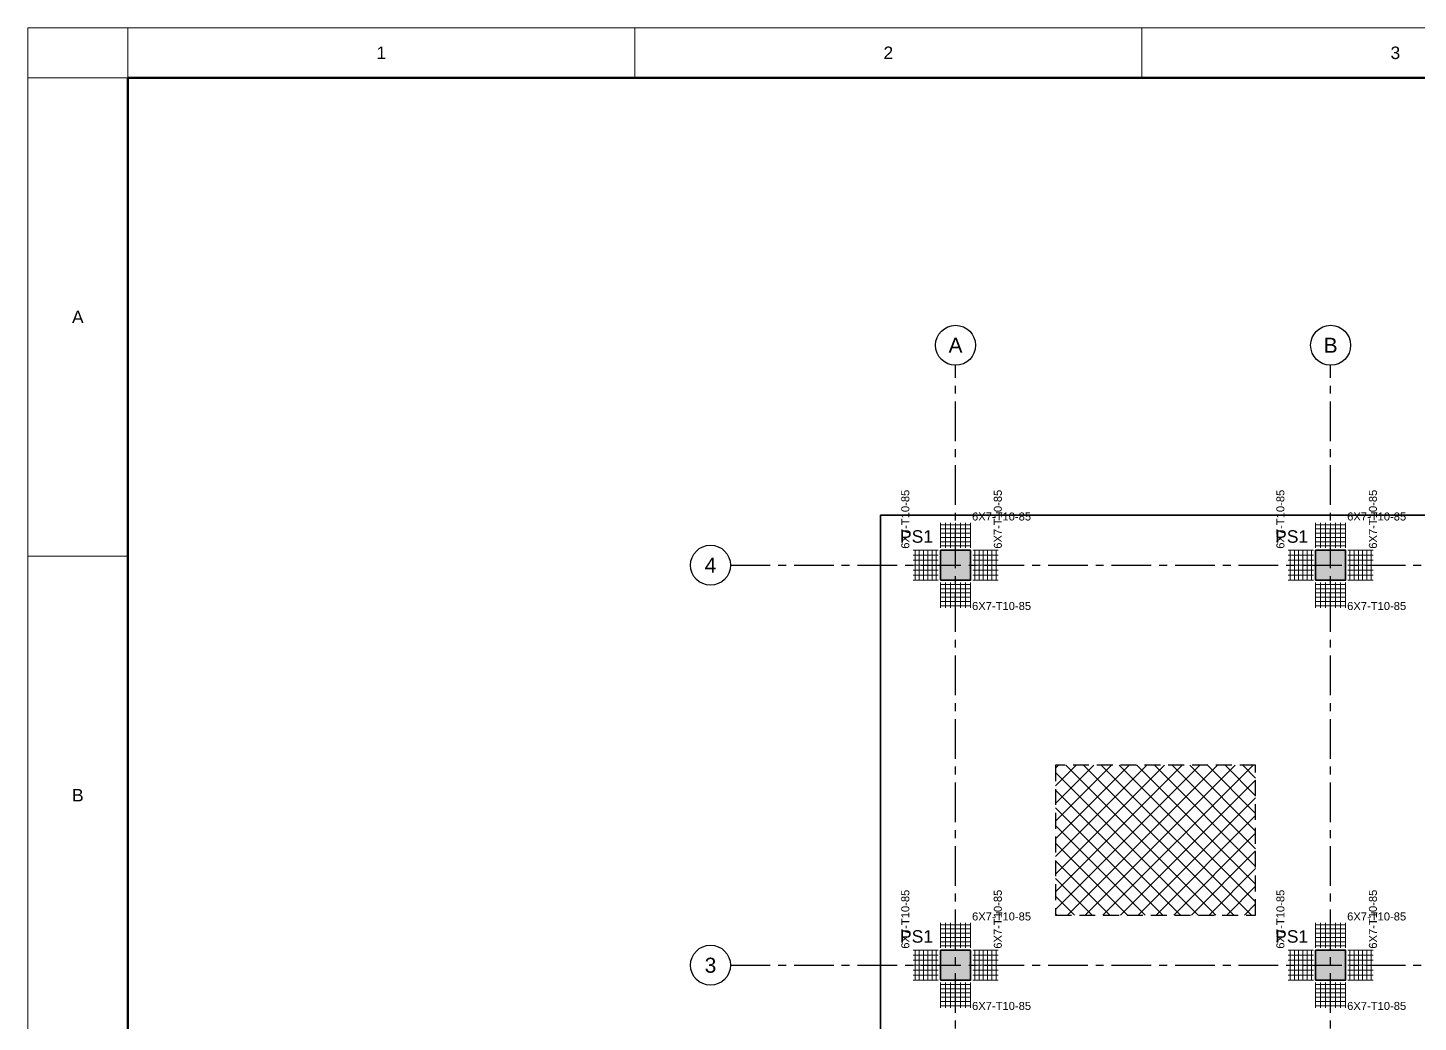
# Model space of a CAD drawing. Header units: millimetres. Extents: x 0 to 84100, y 0 to 59400.
# Drawn here: x 0 to 27800, y 39510 to 59400 of the extents above; entities that cross this region are included whole.
import ezdxf
from ezdxf.enums import TextEntityAlignment as Align

# ---------------------------------------------------------------- set-up
doc = ezdxf.new("R2010")
doc.units = ezdxf.units.MM
doc.header["$LTSCALE"] = 25
doc.linetypes.add('CENTER', pattern=[50.8, 31.75, -6.35, 6.35, -6.35])
doc.linetypes.add('DASHED', pattern=[19.05, 12.7, -6.35])
doc.layers.get('0').update_dxf_attribs({"linetype": 'CONTINUOUS'})
for name, color, linetype, lineweight in [('SPAN-COL', 7, 'CONTINUOUS', 35), ('SPAN-RB-PUNCH', 6, 'CONTINUOUS', 20), ('SPAN-SHEET-FRAME', 7, 'CONTINUOUS', 50), ('SPAN-SLAB-EDGE', 3, 'CONTINUOUS', 35)]:
    doc.layers.add(name, color=color, linetype=linetype, lineweight=lineweight)
for name, color, linetype in [('SPAN-COL-HATCH', 8, 'CONTINUOUS'), ('SPAN-GRID', 8, 'CENTER'), ('SPAN-GRID-BUBBLE', 8, 'CONTINUOUS'), ('SPAN-RB-TEXT', 7, 'CONTINUOUS'), ('SPAN-RB-TYPE', 1, 'CONTINUOUS'), ('SPAN-TEXT', 7, 'CONTINUOUS'), ('SPAN-VOID', 30, 'DASHED'), ('SPAN-VOID-HATCH', 30, 'CONTINUOUS')]:
    doc.layers.add(name, color=color, linetype=linetype)
doc.styles.get("Standard").update_dxf_attribs({"font": 'arial.ttf'})

# ---------------------------------------------------------------- blocks, each defined once
blk = doc.blocks.new('FRAMING_REBAR_PUNCHING_LINKS_L02')
at = {"layer": 'SPAN-COL-HATCH'}
h = blk.add_hatch(color=256, dxfattribs=at)
h.dxf.hatch_style = 1
h.paths.add_polyline_path([(18250, 48350), (18850, 48350), (18850, 48950), (18250, 48950)])
h = blk.add_hatch(color=256, dxfattribs=at)
h.dxf.hatch_style = 1
h.paths.add_polyline_path([(25750, 48350), (26350, 48350), (26350, 48950), (25750, 48950)])
h = blk.add_hatch(color=256, dxfattribs=at)
h.dxf.hatch_style = 1
h.paths.add_polyline_path([(18250, 40350), (18850, 40350), (18850, 40950), (18250, 40950)])
h = blk.add_hatch(color=256, dxfattribs=at)
h.dxf.hatch_style = 1
h.paths.add_polyline_path([(25750, 40350), (26350, 40350), (26350, 40950), (25750, 40950)])
at = {"layer": 'SPAN-VOID-HATCH'}
h = blk.add_hatch(dxfattribs=at)
h.set_pattern_fill('ANSI37', color=256, scale=78.74)
h.paths.add_polyline_path([(20550, 41650), (24550, 41650), (24550, 44650), (20550, 44650)])
at = {"layer": 'SPAN-COL'}
for points in [[(18250, 48350), (18850, 48350), (18850, 48950), (18250, 48950)], [(25750, 48350), (26350, 48350), (26350, 48950), (25750, 48950)], [(18250, 40350), (18850, 40350), (18850, 40950), (18250, 40950)], [(25750, 40350), (26350, 40350), (26350, 40950), (25750, 40950)]]:
    blk.add_lwpolyline(points, close=True, dxfattribs=at)
at = {"layer": 'SPAN-GRID'}
for p, q in [((18550, 20650), (18550, 52650)), ((26050, 20650), (26050, 52650)), ((14050, 48650), (52550, 48650)), ((14050, 40650), (52550, 40650))]:
    blk.add_line(p, q, dxfattribs=at)
at = {"layer": 'SPAN-GRID-BUBBLE'}
for centre in [(18550, 53050), (26050, 53050), (13650, 48650), (13650, 40650)]:
    blk.add_circle(centre, 400, dxfattribs=at)
at = {"layer": 'SPAN-RB-PUNCH'}
for p, q in [((18250, 49420), (18250, 49500)), ((18350, 49420), (18350, 49500)), ((18450, 49420), (18450, 49500)), ((18550, 49420), (18550, 49500)), ((18650, 49420), (18650, 49500)), ((18750, 49420), (18750, 49500)), ((18850, 49420), (18850, 49500)), ((25750, 49420), (25750, 49500)), ((25850, 49420), (25850, 49500)), ((25950, 49420), (25950, 49500)), ((26050, 49420), (26050, 49500)), ((26150, 49420), (26150, 49500)), ((26250, 49420), (26250, 49500)), ((26350, 49420), (26350, 49500)), ((18250, 49460), (18850, 49460)), ((18250, 49335), (18250, 49415)), ((18250, 49375), (18850, 49375)), ((18250, 49250), (18250, 49330)), ((18250, 49290), (18850, 49290)), ((18250, 49165), (18250, 49245)), ((18350, 49335), (18350, 49415)), ((18350, 49250), (18350, 49330)), ((18350, 49165), (18350, 49245)), ((18450, 49335), (18450, 49415)), ((18450, 49250), (18450, 49330)), ((18450, 49165), (18450, 49245)), ((18550, 49335), (18550, 49415)), ((18550, 49250), (18550, 49330)), ((18550, 49165), (18550, 49245)), ((18650, 49335), (18650, 49415)), ((18650, 49250), (18650, 49330)), ((18650, 49165), (18650, 49245)), ((18750, 49335), (18750, 49415)), ((18750, 49250), (18750, 49330)), ((18750, 49165), (18750, 49245)), ((18850, 49335), (18850, 49415)), ((18850, 49250), (18850, 49330)), ((18850, 49165), (18850, 49245)), ((25750, 49460), (26350, 49460)), ((25750, 49335), (25750, 49415)), ((25750, 49375), (26350, 49375)), ((25750, 49250), (25750, 49330)), ((25750, 49290), (26350, 49290)), ((25750, 49165), (25750, 49245)), ((25850, 49335), (25850, 49415)), ((25850, 49250), (25850, 49330)), ((25850, 49165), (25850, 49245)), ((25950, 49335), (25950, 49415)), ((25950, 49250), (25950, 49330)), ((25950, 49165), (25950, 49245)), ((26050, 49335), (26050, 49415)), ((26050, 49250), (26050, 49330)), ((26050, 49165), (26050, 49245)), ((26150, 49335), (26150, 49415)), ((26150, 49250), (26150, 49330)), ((26150, 49165), (26150, 49245)), ((26250, 49335), (26250, 49415)), ((26250, 49250), (26250, 49330)), ((26250, 49165), (26250, 49245)), ((26350, 49335), (26350, 49415)), ((26350, 49250), (26350, 49330)), ((26350, 49165), (26350, 49245)), ((17700, 48950), (17780, 48950)), ((17740, 48350), (17740, 48950)), ((17785, 48950), (17865, 48950)), ((17825, 48350), (17825, 48950)), ((17870, 48950), (17950, 48950)), ((17910, 48350), (17910, 48950)), ((17955, 48950), (18035, 48950)), ((17995, 48350), (17995, 48950)), ((18040, 48950), (18120, 48950)), ((18080, 48350), (18080, 48950)), ((18125, 48950), (18205, 48950)), ((18165, 48350), (18165, 48950)), ((18250, 49205), (18850, 49205)), ((18250, 49080), (18250, 49160)), ((18250, 49120), (18850, 49120)), ((18250, 48995), (18250, 49075)), ((18250, 49035), (18850, 49035)), ((18350, 49080), (18350, 49160)), ((18350, 48995), (18350, 49075)), ((18450, 49080), (18450, 49160)), ((18450, 48995), (18450, 49075)), ((18550, 49080), (18550, 49160)), ((18550, 48995), (18550, 49075)), ((18650, 49080), (18650, 49160)), ((18650, 48995), (18650, 49075)), ((18750, 49080), (18750, 49160)), ((18750, 48995), (18750, 49075)), ((18850, 49080), (18850, 49160)), ((18850, 48995), (18850, 49075)), ((18895, 48950), (18975, 48950)), ((18935, 48350), (18935, 48950)), ((18980, 48950), (19060, 48950)), ((19020, 48350), (19020, 48950)), ((19065, 48950), (19145, 48950)), ((19105, 48350), (19105, 48950)), ((19150, 48950), (19230, 48950)), ((19190, 48350), (19190, 48950)), ((19235, 48950), (19315, 48950)), ((19275, 48350), (19275, 48950)), ((19320, 48950), (19400, 48950)), ((19360, 48350), (19360, 48950)), ((25200, 48950), (25280, 48950)), ((25240, 48350), (25240, 48950)), ((25285, 48950), (25365, 48950)), ((25325, 48350), (25325, 48950)), ((25370, 48950), (25450, 48950)), ((25410, 48350), (25410, 48950)), ((25455, 48950), (25535, 48950)), ((25495, 48350), (25495, 48950)), ((25540, 48950), (25620, 48950)), ((25580, 48350), (25580, 48950)), ((25625, 48950), (25705, 48950)), ((25665, 48350), (25665, 48950)), ((25750, 49205), (26350, 49205)), ((25750, 49080), (25750, 49160)), ((25750, 49120), (26350, 49120)), ((25750, 48995), (25750, 49075)), ((25750, 49035), (26350, 49035)), ((25850, 49080), (25850, 49160)), ((25850, 48995), (25850, 49075)), ((25950, 49080), (25950, 49160)), ((25950, 48995), (25950, 49075)), ((26050, 49080), (26050, 49160)), ((26050, 48995), (26050, 49075)), ((26150, 49080), (26150, 49160)), ((26150, 48995), (26150, 49075)), ((26250, 49080), (26250, 49160)), ((26250, 48995), (26250, 49075)), ((26350, 49080), (26350, 49160)), ((26350, 48995), (26350, 49075)), ((26395, 48950), (26475, 48950)), ((26435, 48350), (26435, 48950)), ((26480, 48950), (26560, 48950)), ((26520, 48350), (26520, 48950)), ((26565, 48950), (26645, 48950)), ((26605, 48350), (26605, 48950)), ((26650, 48950), (26730, 48950)), ((26690, 48350), (26690, 48950)), ((26735, 48950), (26815, 48950)), ((26775, 48350), (26775, 48950)), ((26820, 48950), (26900, 48950)), ((26860, 48350), (26860, 48950)), ((17700, 48850), (17780, 48850)), ((17700, 48750), (17780, 48750)), ((17785, 48850), (17865, 48850)), ((17785, 48750), (17865, 48750)), ((17870, 48850), (17950, 48850)), ((17870, 48750), (17950, 48750)), ((17955, 48850), (18035, 48850)), ((17955, 48750), (18035, 48750)), ((18040, 48850), (18120, 48850)), ((18040, 48750), (18120, 48750)), ((18125, 48850), (18205, 48850)), ((18125, 48750), (18205, 48750)), ((18895, 48850), (18975, 48850)), ((18895, 48750), (18975, 48750)), ((18980, 48850), (19060, 48850)), ((18980, 48750), (19060, 48750)), ((19065, 48850), (19145, 48850)), ((19065, 48750), (19145, 48750)), ((19150, 48850), (19230, 48850)), ((19150, 48750), (19230, 48750)), ((19235, 48850), (19315, 48850)), ((19235, 48750), (19315, 48750)), ((19320, 48850), (19400, 48850)), ((19320, 48750), (19400, 48750)), ((25200, 48850), (25280, 48850)), ((25200, 48750), (25280, 48750)), ((25285, 48850), (25365, 48850)), ((25285, 48750), (25365, 48750)), ((25370, 48850), (25450, 48850)), ((25370, 48750), (25450, 48750)), ((25455, 48850), (25535, 48850)), ((25455, 48750), (25535, 48750)), ((25540, 48850), (25620, 48850)), ((25540, 48750), (25620, 48750)), ((25625, 48850), (25705, 48850)), ((25625, 48750), (25705, 48750)), ((26395, 48850), (26475, 48850)), ((26395, 48750), (26475, 48750)), ((26480, 48850), (26560, 48850)), ((26480, 48750), (26560, 48750)), ((26565, 48850), (26645, 48850)), ((26565, 48750), (26645, 48750)), ((26650, 48850), (26730, 48850)), ((26650, 48750), (26730, 48750)), ((26735, 48850), (26815, 48850)), ((26735, 48750), (26815, 48750)), ((26820, 48850), (26900, 48850)), ((26820, 48750), (26900, 48750)), ((17700, 48650), (17780, 48650)), ((17700, 48550), (17780, 48550)), ((17700, 48450), (17780, 48450)), ((17785, 48650), (17865, 48650)), ((17785, 48550), (17865, 48550)), ((17785, 48450), (17865, 48450)), ((17870, 48650), (17950, 48650)), ((17870, 48550), (17950, 48550)), ((17870, 48450), (17950, 48450)), ((17955, 48650), (18035, 48650)), ((17955, 48550), (18035, 48550)), ((17955, 48450), (18035, 48450)), ((18040, 48650), (18120, 48650)), ((18040, 48550), (18120, 48550)), ((18040, 48450), (18120, 48450)), ((18125, 48650), (18205, 48650)), ((18125, 48550), (18205, 48550)), ((18125, 48450), (18205, 48450)), ((18895, 48650), (18975, 48650)), ((18895, 48550), (18975, 48550)), ((18895, 48450), (18975, 48450)), ((18980, 48650), (19060, 48650)), ((18980, 48550), (19060, 48550)), ((18980, 48450), (19060, 48450)), ((19065, 48650), (19145, 48650)), ((19065, 48550), (19145, 48550)), ((19065, 48450), (19145, 48450)), ((19150, 48650), (19230, 48650)), ((19150, 48550), (19230, 48550)), ((19150, 48450), (19230, 48450)), ((19235, 48650), (19315, 48650)), ((19235, 48550), (19315, 48550)), ((19235, 48450), (19315, 48450)), ((19320, 48650), (19400, 48650)), ((19320, 48550), (19400, 48550)), ((19320, 48450), (19400, 48450)), ((25200, 48650), (25280, 48650)), ((25200, 48550), (25280, 48550)), ((25200, 48450), (25280, 48450)), ((25285, 48650), (25365, 48650)), ((25285, 48550), (25365, 48550)), ((25285, 48450), (25365, 48450)), ((25370, 48650), (25450, 48650)), ((25370, 48550), (25450, 48550)), ((25370, 48450), (25450, 48450)), ((25455, 48650), (25535, 48650)), ((25455, 48550), (25535, 48550)), ((25455, 48450), (25535, 48450)), ((25540, 48650), (25620, 48650)), ((25540, 48550), (25620, 48550)), ((25540, 48450), (25620, 48450)), ((25625, 48650), (25705, 48650)), ((25625, 48550), (25705, 48550)), ((25625, 48450), (25705, 48450)), ((26395, 48650), (26475, 48650)), ((26395, 48550), (26475, 48550)), ((26395, 48450), (26475, 48450)), ((26480, 48650), (26560, 48650)), ((26480, 48550), (26560, 48550)), ((26480, 48450), (26560, 48450)), ((26565, 48650), (26645, 48650)), ((26565, 48550), (26645, 48550)), ((26565, 48450), (26645, 48450)), ((26650, 48650), (26730, 48650)), ((26650, 48550), (26730, 48550)), ((26650, 48450), (26730, 48450)), ((26735, 48650), (26815, 48650)), ((26735, 48550), (26815, 48550)), ((26735, 48450), (26815, 48450)), ((26820, 48650), (26900, 48650)), ((26820, 48550), (26900, 48550)), ((26820, 48450), (26900, 48450)), ((17700, 48350), (17780, 48350)), ((17785, 48350), (17865, 48350)), ((17870, 48350), (17950, 48350)), ((17955, 48350), (18035, 48350)), ((18040, 48350), (18120, 48350)), ((18125, 48350), (18205, 48350)), ((18250, 48225), (18250, 48305)), ((18250, 48265), (18850, 48265)), ((18250, 48140), (18250, 48220)), ((18250, 48180), (18850, 48180)), ((18250, 48055), (18250, 48135)), ((18250, 48095), (18850, 48095)), ((18350, 48225), (18350, 48305)), ((18350, 48140), (18350, 48220)), ((18350, 48055), (18350, 48135)), ((18450, 48225), (18450, 48305)), ((18450, 48140), (18450, 48220)), ((18450, 48055), (18450, 48135)), ((18550, 48225), (18550, 48305)), ((18550, 48140), (18550, 48220)), ((18550, 48055), (18550, 48135)), ((18650, 48225), (18650, 48305)), ((18650, 48140), (18650, 48220)), ((18650, 48055), (18650, 48135)), ((18750, 48225), (18750, 48305)), ((18750, 48140), (18750, 48220)), ((18750, 48055), (18750, 48135)), ((18850, 48225), (18850, 48305)), ((18850, 48140), (18850, 48220)), ((18850, 48055), (18850, 48135)), ((18895, 48350), (18975, 48350)), ((18980, 48350), (19060, 48350)), ((19065, 48350), (19145, 48350)), ((19150, 48350), (19230, 48350)), ((19235, 48350), (19315, 48350)), ((19320, 48350), (19400, 48350)), ((25200, 48350), (25280, 48350)), ((25285, 48350), (25365, 48350)), ((25370, 48350), (25450, 48350)), ((25455, 48350), (25535, 48350)), ((25540, 48350), (25620, 48350)), ((25625, 48350), (25705, 48350)), ((25750, 48225), (25750, 48305)), ((25750, 48265), (26350, 48265)), ((25750, 48140), (25750, 48220)), ((25750, 48180), (26350, 48180)), ((25750, 48055), (25750, 48135)), ((25750, 48095), (26350, 48095)), ((25850, 48225), (25850, 48305)), ((25850, 48140), (25850, 48220)), ((25850, 48055), (25850, 48135)), ((25950, 48225), (25950, 48305)), ((25950, 48140), (25950, 48220)), ((25950, 48055), (25950, 48135)), ((26050, 48225), (26050, 48305)), ((26050, 48140), (26050, 48220)), ((26050, 48055), (26050, 48135)), ((26150, 48225), (26150, 48305)), ((26150, 48140), (26150, 48220)), ((26150, 48055), (26150, 48135)), ((26250, 48225), (26250, 48305)), ((26250, 48140), (26250, 48220)), ((26250, 48055), (26250, 48135)), ((26350, 48225), (26350, 48305)), ((26350, 48140), (26350, 48220)), ((26350, 48055), (26350, 48135)), ((26395, 48350), (26475, 48350)), ((26480, 48350), (26560, 48350)), ((26565, 48350), (26645, 48350)), ((26650, 48350), (26730, 48350)), ((26735, 48350), (26815, 48350)), ((26820, 48350), (26900, 48350)), ((18250, 47970), (18250, 48050)), ((18250, 48010), (18850, 48010)), ((18250, 47885), (18250, 47965)), ((18250, 47925), (18850, 47925)), ((18250, 47800), (18250, 47880)), ((18250, 47840), (18850, 47840)), ((18350, 47970), (18350, 48050)), ((18350, 47885), (18350, 47965)), ((18350, 47800), (18350, 47880)), ((18450, 47970), (18450, 48050)), ((18450, 47885), (18450, 47965)), ((18450, 47800), (18450, 47880)), ((18550, 47970), (18550, 48050)), ((18550, 47885), (18550, 47965)), ((18550, 47800), (18550, 47880)), ((18650, 47970), (18650, 48050)), ((18650, 47885), (18650, 47965)), ((18650, 47800), (18650, 47880)), ((18750, 47970), (18750, 48050)), ((18750, 47885), (18750, 47965)), ((18750, 47800), (18750, 47880)), ((18850, 47970), (18850, 48050)), ((18850, 47885), (18850, 47965)), ((18850, 47800), (18850, 47880)), ((25750, 47970), (25750, 48050)), ((25750, 48010), (26350, 48010)), ((25750, 47885), (25750, 47965)), ((25750, 47925), (26350, 47925)), ((25750, 47800), (25750, 47880)), ((25750, 47840), (26350, 47840)), ((25850, 47970), (25850, 48050)), ((25850, 47885), (25850, 47965)), ((25850, 47800), (25850, 47880)), ((25950, 47970), (25950, 48050)), ((25950, 47885), (25950, 47965)), ((25950, 47800), (25950, 47880)), ((26050, 47970), (26050, 48050)), ((26050, 47885), (26050, 47965)), ((26050, 47800), (26050, 47880)), ((26150, 47970), (26150, 48050)), ((26150, 47885), (26150, 47965)), ((26150, 47800), (26150, 47880)), ((26250, 47970), (26250, 48050)), ((26250, 47885), (26250, 47965)), ((26250, 47800), (26250, 47880)), ((26350, 47970), (26350, 48050)), ((26350, 47885), (26350, 47965)), ((26350, 47800), (26350, 47880)), ((18250, 41420), (18250, 41500)), ((18250, 41460), (18850, 41460)), ((18350, 41420), (18350, 41500)), ((18450, 41420), (18450, 41500)), ((18550, 41420), (18550, 41500)), ((18650, 41420), (18650, 41500)), ((18750, 41420), (18750, 41500)), ((18850, 41420), (18850, 41500)), ((25750, 41420), (25750, 41500)), ((25750, 41460), (26350, 41460)), ((25850, 41420), (25850, 41500)), ((25950, 41420), (25950, 41500)), ((26050, 41420), (26050, 41500)), ((26150, 41420), (26150, 41500)), ((26250, 41420), (26250, 41500)), ((26350, 41420), (26350, 41500)), ((18250, 41335), (18250, 41415)), ((18250, 41375), (18850, 41375)), ((18250, 41250), (18250, 41330)), ((18250, 41290), (18850, 41290)), ((18250, 41165), (18250, 41245)), ((18250, 41205), (18850, 41205)), ((18250, 41080), (18250, 41160)), ((18350, 41335), (18350, 41415)), ((18350, 41250), (18350, 41330)), ((18350, 41165), (18350, 41245)), ((18350, 41080), (18350, 41160)), ((18450, 41335), (18450, 41415)), ((18450, 41250), (18450, 41330)), ((18450, 41165), (18450, 41245)), ((18450, 41080), (18450, 41160)), ((18550, 41335), (18550, 41415)), ((18550, 41250), (18550, 41330)), ((18550, 41165), (18550, 41245)), ((18550, 41080), (18550, 41160)), ((18650, 41335), (18650, 41415)), ((18650, 41250), (18650, 41330)), ((18650, 41165), (18650, 41245)), ((18650, 41080), (18650, 41160)), ((18750, 41335), (18750, 41415)), ((18750, 41250), (18750, 41330)), ((18750, 41165), (18750, 41245)), ((18750, 41080), (18750, 41160)), ((18850, 41335), (18850, 41415)), ((18850, 41250), (18850, 41330)), ((18850, 41165), (18850, 41245)), ((18850, 41080), (18850, 41160)), ((25750, 41335), (25750, 41415)), ((25750, 41375), (26350, 41375)), ((25750, 41250), (25750, 41330)), ((25750, 41290), (26350, 41290)), ((25750, 41165), (25750, 41245)), ((25750, 41205), (26350, 41205)), ((25750, 41080), (25750, 41160)), ((25850, 41335), (25850, 41415)), ((25850, 41250), (25850, 41330)), ((25850, 41165), (25850, 41245)), ((25850, 41080), (25850, 41160)), ((25950, 41335), (25950, 41415)), ((25950, 41250), (25950, 41330)), ((25950, 41165), (25950, 41245)), ((25950, 41080), (25950, 41160)), ((26050, 41335), (26050, 41415)), ((26050, 41250), (26050, 41330)), ((26050, 41165), (26050, 41245)), ((26050, 41080), (26050, 41160)), ((26150, 41335), (26150, 41415)), ((26150, 41250), (26150, 41330)), ((26150, 41165), (26150, 41245)), ((26150, 41080), (26150, 41160)), ((26250, 41335), (26250, 41415)), ((26250, 41250), (26250, 41330)), ((26250, 41165), (26250, 41245)), ((26250, 41080), (26250, 41160)), ((26350, 41335), (26350, 41415)), ((26350, 41250), (26350, 41330)), ((26350, 41165), (26350, 41245)), ((26350, 41080), (26350, 41160)), ((17700, 40950), (17780, 40950)), ((17740, 40350), (17740, 40950)), ((17785, 40950), (17865, 40950)), ((17825, 40350), (17825, 40950)), ((17870, 40950), (17950, 40950)), ((17910, 40350), (17910, 40950)), ((17955, 40950), (18035, 40950)), ((17995, 40350), (17995, 40950)), ((18040, 40950), (18120, 40950)), ((18080, 40350), (18080, 40950)), ((18125, 40950), (18205, 40950)), ((18165, 40350), (18165, 40950)), ((18250, 41120), (18850, 41120)), ((18250, 40995), (18250, 41075)), ((18250, 41035), (18850, 41035)), ((18350, 40995), (18350, 41075)), ((18450, 40995), (18450, 41075)), ((18550, 40995), (18550, 41075)), ((18650, 40995), (18650, 41075)), ((18750, 40995), (18750, 41075)), ((18850, 40995), (18850, 41075)), ((18895, 40950), (18975, 40950)), ((18935, 40350), (18935, 40950)), ((18980, 40950), (19060, 40950)), ((19020, 40350), (19020, 40950)), ((19065, 40950), (19145, 40950)), ((19105, 40350), (19105, 40950)), ((19150, 40950), (19230, 40950)), ((19190, 40350), (19190, 40950)), ((19235, 40950), (19315, 40950)), ((19275, 40350), (19275, 40950)), ((19320, 40950), (19400, 40950)), ((19360, 40350), (19360, 40950)), ((25200, 40950), (25280, 40950)), ((25240, 40350), (25240, 40950)), ((25285, 40950), (25365, 40950)), ((25325, 40350), (25325, 40950)), ((25370, 40950), (25450, 40950)), ((25410, 40350), (25410, 40950)), ((25455, 40950), (25535, 40950)), ((25495, 40350), (25495, 40950)), ((25540, 40950), (25620, 40950)), ((25580, 40350), (25580, 40950)), ((25625, 40950), (25705, 40950)), ((25665, 40350), (25665, 40950)), ((25750, 41120), (26350, 41120)), ((25750, 40995), (25750, 41075)), ((25750, 41035), (26350, 41035)), ((25850, 40995), (25850, 41075)), ((25950, 40995), (25950, 41075)), ((26050, 40995), (26050, 41075)), ((26150, 40995), (26150, 41075)), ((26250, 40995), (26250, 41075)), ((26350, 40995), (26350, 41075)), ((26395, 40950), (26475, 40950)), ((26435, 40350), (26435, 40950)), ((26480, 40950), (26560, 40950)), ((26520, 40350), (26520, 40950)), ((26565, 40950), (26645, 40950)), ((26605, 40350), (26605, 40950)), ((26650, 40950), (26730, 40950)), ((26690, 40350), (26690, 40950)), ((26735, 40950), (26815, 40950)), ((26775, 40350), (26775, 40950)), ((26820, 40950), (26900, 40950)), ((26860, 40350), (26860, 40950)), ((17700, 40850), (17780, 40850)), ((17700, 40750), (17780, 40750)), ((17700, 40650), (17780, 40650)), ((17785, 40850), (17865, 40850)), ((17785, 40750), (17865, 40750)), ((17785, 40650), (17865, 40650)), ((17870, 40850), (17950, 40850)), ((17870, 40750), (17950, 40750)), ((17870, 40650), (17950, 40650)), ((17955, 40850), (18035, 40850)), ((17955, 40750), (18035, 40750)), ((17955, 40650), (18035, 40650)), ((18040, 40850), (18120, 40850)), ((18040, 40750), (18120, 40750)), ((18040, 40650), (18120, 40650)), ((18125, 40850), (18205, 40850)), ((18125, 40750), (18205, 40750)), ((18125, 40650), (18205, 40650)), ((18895, 40850), (18975, 40850)), ((18895, 40750), (18975, 40750)), ((18895, 40650), (18975, 40650)), ((18980, 40850), (19060, 40850)), ((18980, 40750), (19060, 40750)), ((18980, 40650), (19060, 40650)), ((19065, 40850), (19145, 40850)), ((19065, 40750), (19145, 40750)), ((19065, 40650), (19145, 40650)), ((19150, 40850), (19230, 40850)), ((19150, 40750), (19230, 40750)), ((19150, 40650), (19230, 40650)), ((19235, 40850), (19315, 40850)), ((19235, 40750), (19315, 40750)), ((19235, 40650), (19315, 40650)), ((19320, 40850), (19400, 40850)), ((19320, 40750), (19400, 40750)), ((19320, 40650), (19400, 40650)), ((25200, 40850), (25280, 40850)), ((25200, 40750), (25280, 40750)), ((25200, 40650), (25280, 40650)), ((25285, 40850), (25365, 40850)), ((25285, 40750), (25365, 40750)), ((25285, 40650), (25365, 40650)), ((25370, 40850), (25450, 40850)), ((25370, 40750), (25450, 40750)), ((25370, 40650), (25450, 40650)), ((25455, 40850), (25535, 40850)), ((25455, 40750), (25535, 40750)), ((25455, 40650), (25535, 40650)), ((25540, 40850), (25620, 40850)), ((25540, 40750), (25620, 40750)), ((25540, 40650), (25620, 40650)), ((25625, 40850), (25705, 40850)), ((25625, 40750), (25705, 40750)), ((25625, 40650), (25705, 40650)), ((26395, 40850), (26475, 40850)), ((26395, 40750), (26475, 40750)), ((26395, 40650), (26475, 40650)), ((26480, 40850), (26560, 40850)), ((26480, 40750), (26560, 40750)), ((26480, 40650), (26560, 40650)), ((26565, 40850), (26645, 40850)), ((26565, 40750), (26645, 40750)), ((26565, 40650), (26645, 40650)), ((26650, 40850), (26730, 40850)), ((26650, 40750), (26730, 40750)), ((26650, 40650), (26730, 40650)), ((26735, 40850), (26815, 40850)), ((26735, 40750), (26815, 40750)), ((26735, 40650), (26815, 40650)), ((26820, 40850), (26900, 40850)), ((26820, 40750), (26900, 40750)), ((26820, 40650), (26900, 40650)), ((17700, 40550), (17780, 40550)), ((17700, 40450), (17780, 40450)), ((17700, 40350), (17780, 40350)), ((17785, 40550), (17865, 40550)), ((17785, 40450), (17865, 40450)), ((17785, 40350), (17865, 40350)), ((17870, 40550), (17950, 40550)), ((17870, 40450), (17950, 40450)), ((17870, 40350), (17950, 40350)), ((17955, 40550), (18035, 40550)), ((17955, 40450), (18035, 40450)), ((17955, 40350), (18035, 40350)), ((18040, 40550), (18120, 40550)), ((18040, 40450), (18120, 40450)), ((18040, 40350), (18120, 40350)), ((18125, 40550), (18205, 40550)), ((18125, 40450), (18205, 40450)), ((18125, 40350), (18205, 40350)), ((18895, 40550), (18975, 40550)), ((18895, 40450), (18975, 40450)), ((18895, 40350), (18975, 40350)), ((18980, 40550), (19060, 40550)), ((18980, 40450), (19060, 40450)), ((18980, 40350), (19060, 40350)), ((19065, 40550), (19145, 40550)), ((19065, 40450), (19145, 40450)), ((19065, 40350), (19145, 40350)), ((19150, 40550), (19230, 40550)), ((19150, 40450), (19230, 40450)), ((19150, 40350), (19230, 40350)), ((19235, 40550), (19315, 40550)), ((19235, 40450), (19315, 40450)), ((19235, 40350), (19315, 40350)), ((19320, 40550), (19400, 40550)), ((19320, 40450), (19400, 40450)), ((19320, 40350), (19400, 40350)), ((25200, 40550), (25280, 40550)), ((25200, 40450), (25280, 40450)), ((25200, 40350), (25280, 40350)), ((25285, 40550), (25365, 40550)), ((25285, 40450), (25365, 40450)), ((25285, 40350), (25365, 40350)), ((25370, 40550), (25450, 40550)), ((25370, 40450), (25450, 40450)), ((25370, 40350), (25450, 40350)), ((25455, 40550), (25535, 40550)), ((25455, 40450), (25535, 40450)), ((25455, 40350), (25535, 40350)), ((25540, 40550), (25620, 40550)), ((25540, 40450), (25620, 40450)), ((25540, 40350), (25620, 40350)), ((25625, 40550), (25705, 40550)), ((25625, 40450), (25705, 40450)), ((25625, 40350), (25705, 40350)), ((26395, 40550), (26475, 40550)), ((26395, 40450), (26475, 40450)), ((26395, 40350), (26475, 40350)), ((26480, 40550), (26560, 40550)), ((26480, 40450), (26560, 40450)), ((26480, 40350), (26560, 40350)), ((26565, 40550), (26645, 40550)), ((26565, 40450), (26645, 40450)), ((26565, 40350), (26645, 40350)), ((26650, 40550), (26730, 40550)), ((26650, 40450), (26730, 40450)), ((26650, 40350), (26730, 40350)), ((26735, 40550), (26815, 40550)), ((26735, 40450), (26815, 40450)), ((26735, 40350), (26815, 40350)), ((26820, 40550), (26900, 40550)), ((26820, 40450), (26900, 40450)), ((26820, 40350), (26900, 40350)), ((18250, 40225), (18250, 40305)), ((18250, 40265), (18850, 40265)), ((18250, 40140), (18250, 40220)), ((18250, 40180), (18850, 40180)), ((18250, 40055), (18250, 40135)), ((18250, 40095), (18850, 40095)), ((18250, 39970), (18250, 40050)), ((18350, 40225), (18350, 40305)), ((18350, 40140), (18350, 40220)), ((18350, 40055), (18350, 40135)), ((18350, 39970), (18350, 40050)), ((18450, 40225), (18450, 40305)), ((18450, 40140), (18450, 40220)), ((18450, 40055), (18450, 40135)), ((18450, 39970), (18450, 40050)), ((18550, 40225), (18550, 40305)), ((18550, 40140), (18550, 40220)), ((18550, 40055), (18550, 40135)), ((18550, 39970), (18550, 40050)), ((18650, 40225), (18650, 40305)), ((18650, 40140), (18650, 40220)), ((18650, 40055), (18650, 40135)), ((18650, 39970), (18650, 40050)), ((18750, 40225), (18750, 40305)), ((18750, 40140), (18750, 40220)), ((18750, 40055), (18750, 40135)), ((18750, 39970), (18750, 40050)), ((18850, 40225), (18850, 40305)), ((18850, 40140), (18850, 40220)), ((18850, 40055), (18850, 40135)), ((18850, 39970), (18850, 40050)), ((25750, 40225), (25750, 40305)), ((25750, 40265), (26350, 40265)), ((25750, 40140), (25750, 40220)), ((25750, 40180), (26350, 40180)), ((25750, 40055), (25750, 40135)), ((25750, 40095), (26350, 40095)), ((25750, 39970), (25750, 40050)), ((25850, 40225), (25850, 40305)), ((25850, 40140), (25850, 40220)), ((25850, 40055), (25850, 40135)), ((25850, 39970), (25850, 40050)), ((25950, 40225), (25950, 40305)), ((25950, 40140), (25950, 40220)), ((25950, 40055), (25950, 40135)), ((25950, 39970), (25950, 40050)), ((26050, 40225), (26050, 40305)), ((26050, 40140), (26050, 40220)), ((26050, 40055), (26050, 40135)), ((26050, 39970), (26050, 40050)), ((26150, 40225), (26150, 40305)), ((26150, 40140), (26150, 40220)), ((26150, 40055), (26150, 40135)), ((26150, 39970), (26150, 40050)), ((26250, 40225), (26250, 40305)), ((26250, 40140), (26250, 40220)), ((26250, 40055), (26250, 40135)), ((26250, 39970), (26250, 40050)), ((26350, 40225), (26350, 40305)), ((26350, 40140), (26350, 40220)), ((26350, 40055), (26350, 40135)), ((26350, 39970), (26350, 40050)), ((18250, 40010), (18850, 40010)), ((18250, 39885), (18250, 39965)), ((18250, 39925), (18850, 39925)), ((18250, 39800), (18250, 39880)), ((18250, 39840), (18850, 39840)), ((18350, 39885), (18350, 39965)), ((18350, 39800), (18350, 39880)), ((18450, 39885), (18450, 39965)), ((18450, 39800), (18450, 39880)), ((18550, 39885), (18550, 39965)), ((18550, 39800), (18550, 39880)), ((18650, 39885), (18650, 39965)), ((18650, 39800), (18650, 39880)), ((18750, 39885), (18750, 39965)), ((18750, 39800), (18750, 39880)), ((18850, 39885), (18850, 39965)), ((18850, 39800), (18850, 39880)), ((25750, 40010), (26350, 40010)), ((25750, 39885), (25750, 39965)), ((25750, 39925), (26350, 39925)), ((25750, 39800), (25750, 39880)), ((25750, 39840), (26350, 39840)), ((25850, 39885), (25850, 39965)), ((25850, 39800), (25850, 39880)), ((25950, 39885), (25950, 39965)), ((25950, 39800), (25950, 39880)), ((26050, 39885), (26050, 39965)), ((26050, 39800), (26050, 39880)), ((26150, 39885), (26150, 39965)), ((26150, 39800), (26150, 39880)), ((26250, 39885), (26250, 39965)), ((26250, 39800), (26250, 39880)), ((26350, 39885), (26350, 39965)), ((26350, 39800), (26350, 39880))]:
    blk.add_line(p, q, dxfattribs=at)
at = {"layer": 'SPAN-SHEET-FRAME', "lineweight": 13}
for p, q in [((2000, 58400), (2000, 59400)), ((12138, 58400), (12138, 59400)), ((22275, 58400), (22275, 59400)), ((0, 58400), (2000, 58400)), ((0, 48833), (2000, 48833))]:
    blk.add_line(p, q, dxfattribs=at)
blk.add_lwpolyline([(0, 0), (84100, 0), (84100, 59400), (0, 59400)], close=True, dxfattribs=at)
at = {"layer": 'SPAN-SHEET-FRAME'}
blk.add_lwpolyline([(2000, 1000), (83100, 1000), (83100, 58400), (2000, 58400)], close=True, dxfattribs=at)
at = {"layer": 'SPAN-SLAB-EDGE', "color": 3}
blk.add_lwpolyline([(17050, 23650), (49550, 23650), (49550, 49650), (17050, 49650)], close=True, dxfattribs=at)
at = {"layer": 'SPAN-VOID'}
blk.add_lwpolyline([(20550, 41650), (24550, 41650), (24550, 44650), (20550, 44650)], close=True, dxfattribs=at)
at = {"layer": 'SPAN-RB-TEXT'}
for p in [(17625, 48980), (19475, 48980), (25125, 48980), (26975, 48980), (17625, 40980), (19475, 40980), (25125, 40980), (26975, 40980)]:
    blk.add_text('6X7-T10-85', height=160, rotation=90, dxfattribs=at).set_placement(p)
for p in [(18880, 49545), (26380, 49545), (18880, 47755), (26380, 47755), (18880, 41545), (26380, 41545), (18880, 39755), (26380, 39755)]:
    blk.add_text('6X7-T10-85', height=160, dxfattribs=at).set_placement(p)
at = {"layer": 'SPAN-RB-TYPE'}
for p in [(18100, 49100), (25600, 49100), (18100, 41100), (25600, 41100)]:
    blk.add_text('PS1', height=250, dxfattribs=at).set_placement(p, align=Align.RIGHT)
at = {"layer": 'SPAN-SHEET-FRAME'}
for s, p in [('1', (7069, 58900)), ('2', (17206, 58900)), ('3', (27344, 58900)), ('A', (1000, 53617)), ('B', (1000, 44050))]:
    blk.add_text(s, height=250, dxfattribs=at).set_placement(p, align=Align.MIDDLE_CENTER)
at = {"layer": 'SPAN-TEXT'}
for s, p in [('A', (18550, 53050)), ('B', (26050, 53050)), ('4', (13650, 48650)), ('3', (13650, 40650))]:
    blk.add_text(s, height=300, dxfattribs=at).set_placement(p, align=Align.MIDDLE_CENTER)

msp = doc.modelspace()

# ---------------------------------------------------------------- block references
msp.add_blockref('FRAMING_REBAR_PUNCHING_LINKS_L02', (0, 0))

doc.saveas('drawing.dxf')
